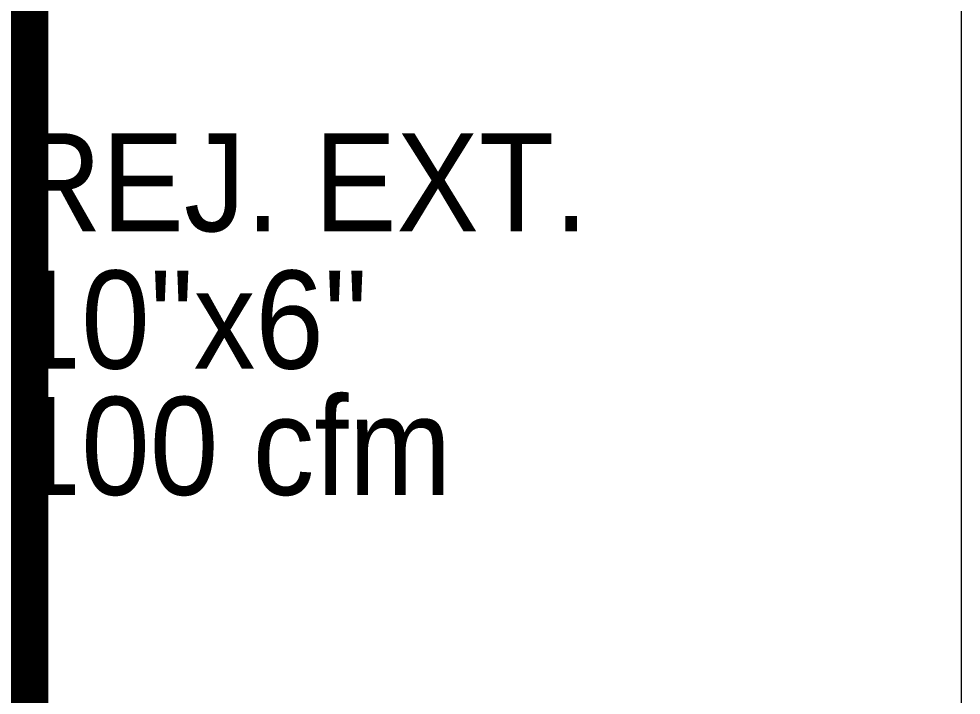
# Model space of a CAD drawing. Header units: metres. Extents: x 31.9 to 124, y -29 to 44.
# Drawn here: x 116.655 to 118.383, y -17.295 to -16.054 of the extents above; entities that cross this region are included whole.
import ezdxf

# ---------------------------------------------------------------- set-up
doc = ezdxf.new("R2010")
doc.units = ezdxf.units.M
doc.header["$LTSCALE"] = 100
doc.layers.add('ARQ', color=8, linetype='Continuous', lineweight=0)
doc.layers.add('M-HVAC-CDFF-IDEN', color=7, linetype='Continuous', lineweight=9)
doc.styles.add('ROMANS', font='arial.ttf', dxfattribs={"width": 0.7})
doc.styles.add('SansSerif', font='SANSS__.TTF', dxfattribs={"width": 0.9, "height": 0.18})
doc.dimstyles.new('1-10', dxfattribs={"dimscale": 10, "dimtxt": 0.0037, "dimasz": 0.001, "dimexe": 0.0018, "dimexo": 0.0018, "dimgap": 0.0005, "dimtad": 1, "dimzin": 4, "dimdsep": 46, "dimtxsty": 'ROMANS', "dimblk": 'ARCHTICK', "dimcen": 0.003, "dimdle": 0.0015, "dimclrd": 1, "dimclre": 1, "dimclrt": 4, "dimadec": 0, "dimazin": 0, "dimtfac": 1, "dimtix": 1, "dimtmove": 2, "dimatfit": 3, "dimldrblk": 'flecha', "dimfxl": 1, "dimtolj": 1, "dimtzin": 4, "dimarcsym": 0})

# ---------------------------------------------------------------- blocks, each defined once
blk = doc.blocks.new('_ArchTick')
at = {"layer": 'ARQ', "const_width": 0.15}
blk.add_lwpolyline([(-0.5, -0.5), (0.5, 0.5)], dxfattribs=at)
blk = doc.blocks.new('*D20')
at = {"layer": 'ARQ', "lineweight": -2, "transparency": 16777216}
for p, q in [((1145.083338685341, -6003.658839297825), (1145.083338685341, -6011.713836573877)), ((1145.315174937007, -6003.673839297825), (1145.065338685341, -6003.673839297825)), ((1145.315174937008, -6011.698836573876), (1145.065338685341, -6011.698836573876))]:
    blk.add_line(p, q, dxfattribs=at)
at = {"layer": 'ARQ', "transparency": 16777216}
for p in [(1145.333174937007, -6003.673839297825), (1145.083338685341, -6011.698836573876), (1145.333174937008, -6011.698836573876)]:
    blk.add_point(p, dxfattribs=at)
at = {"layer": 'ARQ', "lineweight": -2, "transparency": 16777216, "xscale": 0.01, "yscale": 0.01, "zscale": 0.01}
for p, rotation in [((1145.083338685341, -6003.673839297825), 90), ((1145.083338685341, -6011.698836573876), 270)]:
    blk.add_blockref('_ArchTick', p, dxfattribs=dict(at, rotation=rotation))
at = {"layer": 'ARQ', "transparency": 16777216, "insert": (1145.059447484793, -6007.686337935849), "char_height": 0.03700000000000001, "attachment_point": 5, "rotation": 90, "style": 'ROMANS'}
blk.add_mtext('\\A1;8.02', dxfattribs=at)
blk = doc.blocks.new('flecha')
at = {"layer": 'ARQ', "lineweight": 0}
h = blk.add_hatch(color=256, dxfattribs=at)
h.dxf.hatch_style = 1
h.paths.add_polyline_path([(0, 0), (2.440939012883973, 0.4295472710209653), (2.440800316075634, 0.0184022549506153), (3.999699078682168, 0.0299991699157545), (4.000145416610846, -0.0299991699157545), (2.440937037757976, -0.0419800445802139), (2.440935414322666, -0.4295472711578441)])
at = {"layer": 'ARQ', "lineweight": 0, "flags": 128}
blk.add_lwpolyline([(0, 0), (2.440939012883973, 0.4295472710209653), (2.440800316075634, 0.0184022549506153), (2.440800316075634, 0.0184022549506153), (3.999699078682168, 0.0299991699157545), (4.000145416610846, -0.0299991699157545), (2.440937037757976, -0.0419800445802139), (2.440935414322666, -0.4295472711578441), (0, 0)], dxfattribs=at)
blk = doc.blocks.new('Est etapa 3 torre')
at = {"layer": 'ARQ'}
dim = blk.add_linear_dim(base=(1145.083338685341, -6011.698836573876), p1=(1145.333174937007, -6003.673839297823), p2=(1145.333174937007, -6011.698836573874), angle=90, dimstyle='1-10', dxfattribs=at)
dim.commit()
dim.dimension.update_dxf_attribs({"geometry": '*D20', "text_midpoint": (1145.059447484793, -6007.686337935849)})
blk = doc.blocks.new('P6-7-8')
at = {"layer": 'ARQ', "ltscale": 5, "const_width": 0.1198957787484005}
blk.add_lwpolyline([(117.593002114826, -2808.055564690339), (149.1853955931667, -2808.055573598803), (149.1853955931686, -2862.530575789476), (117.5930021148281, -2862.530566881012)], close=True, dxfattribs=at)
at = {"layer": 'ARQ'}
blk.add_blockref('Est etapa 3 torre', (-994.1638075738222, 3149.568271171783), dxfattribs=at)

msp = doc.modelspace()

# ---------------------------------------------------------------- block references
at = {"layer": 'ARQ', "linetype": 'Continuous'}
msp.add_blockref('P6-7-8', (-32.536288197049, 2842.181912104963), dxfattribs=at)

# ---------------------------------------------------------------- texts
at = {"layer": 'M-HVAC-CDFF-IDEN', "char_height": 0.1799999999999998, "attachment_point": 1, "style": 'SansSerif'}
for s, insert, width in [('REJ. EXT.', (116.6433465501606, -16.26356843487546), 1.255442624999999), ('10"x6"', (116.6433465501606, -16.5155780642702), 0.7792402499999991), ('100 cfm', (116.6433465501606, -16.74743639802314), 0.959619937499999)]:
    msp.add_mtext(s, dxfattribs=dict(at, insert=insert, width=width))

doc.saveas('drawing.dxf')
